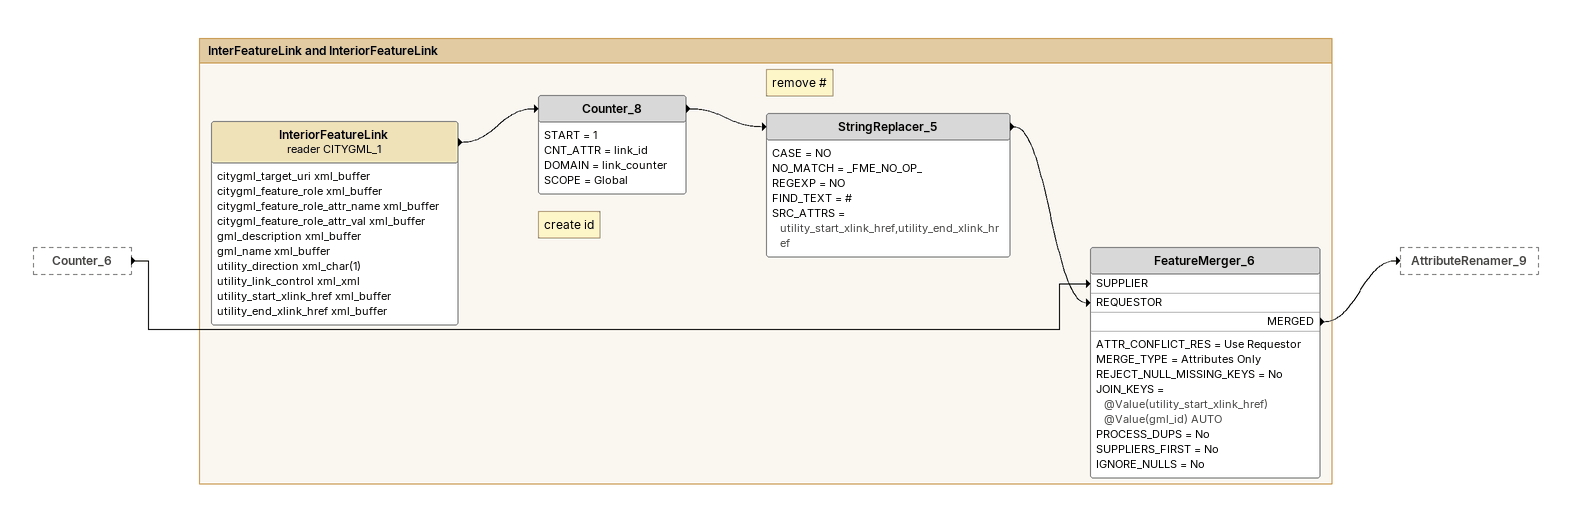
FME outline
Counter_6 [outside]
    -> FeatureMerger_6 [SUPPLIER]

Bookmark: InterFeatureLink and InteriorFeatureLink
InteriorFeatureLink (reader CITYGML_1)
    attributes: citygml_target_uri xml_buffer, citygml_feature_role xml_buffer, citygml_feature_role_attr_name xml_buffer, citygml_feature_role_attr_val xml_buffer, gml_description xml_buffer, gml_name xml_buffer, utility_direction xml_char(1), utility_link_control xml_xml, utility_start_xlink_href xml_buffer, utility_end_xlink_href xml_buffer
    -> Counter_8
Note: create id
Counter_8
    START = 1
    CNT_ATTR = link_id
    DOMAIN = link_counter
    SCOPE = Global
    -> StringReplacer_5
Note: remove #
StringReplacer_5
    CASE = NO
    NO_MATCH = _FME_NO_OP_
    REGEXP = NO
    FIND_TEXT = #
    SRC_ATTRS = utility_start_xlink_href,utility_end_xlink_href
    -> FeatureMerger_6 [REQUESTOR]
FeatureMerger_6
    ATTR_CONFLICT_RES = Use Requestor
    MERGE_TYPE = Attributes Only
    REJECT_NULL_MISSING_KEYS = No
    JOIN_KEYS = @Value(utility_start_xlink_href) @Value(gml_id) AUTO
    PROCESS_DUPS = No
    SUPPLIERS_FIRST = No
    IGNORE_NULLS = No
    MERGED -> AttributeRenamer_9
